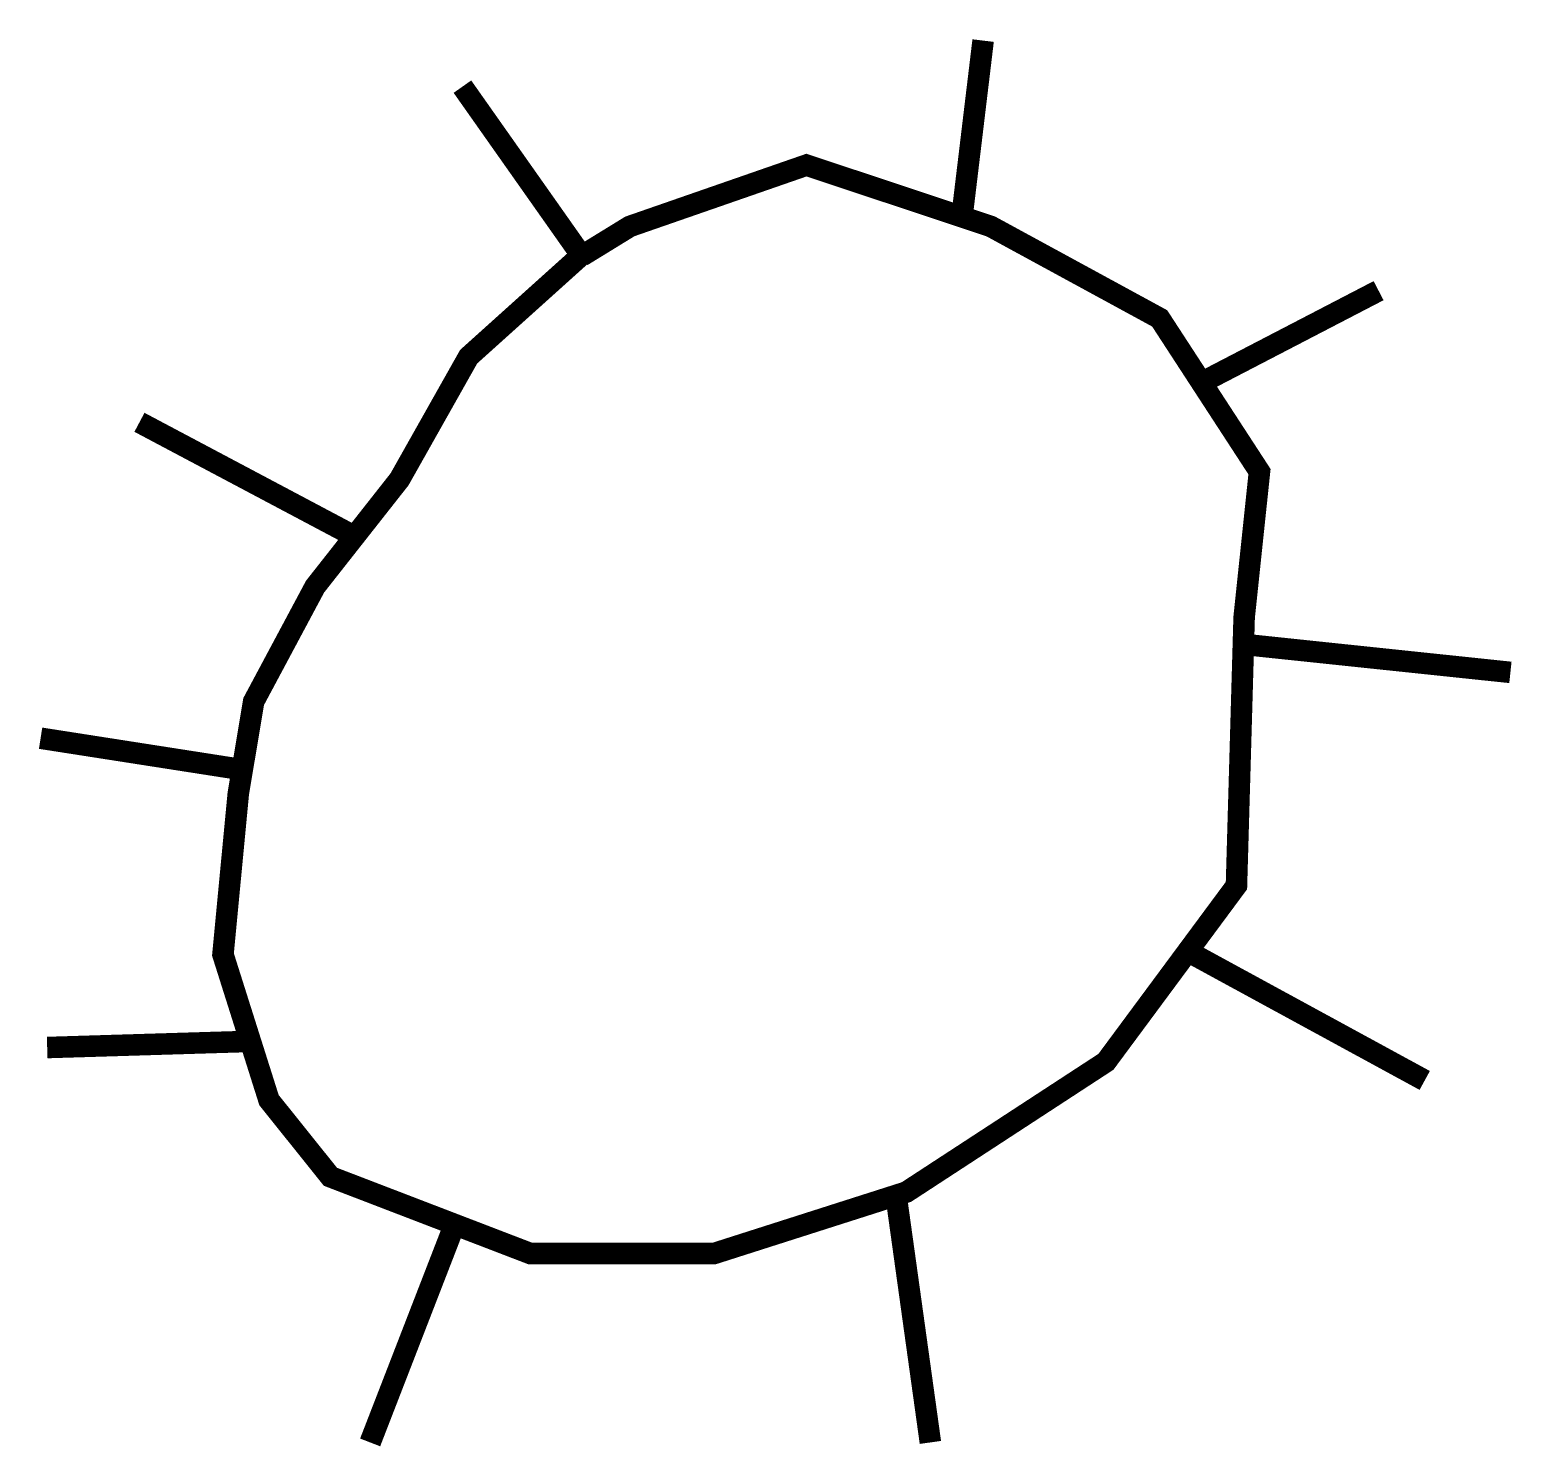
# Model space of a CAD drawing. Extents: x -0.04 to 6.89, y -0.02 to 6.59.
import ezdxf

# ---------------------------------------------------------------- set-up
doc = ezdxf.new("R2010")
doc.units = 0
doc.header["$MEASUREMENT"] = 0
doc.layers.get('0').update_dxf_attribs({"linetype": 'CONTINUOUS'})

msp = doc.modelspace()

# ---------------------------------------------------------------- linework, layer by layer
at = {"const_width": 0.1}
for points in [[(4.3909, 6.544), (4.2925, 5.7251)], [(1.9717, 6.33), (2.5261, 5.5431)], [(2.5398, 5.5605), (2.0006, 5.0751), (1.6795, 4.5052), (1.2871, 4.0066), (1.0017, 3.4724), (0.9304, 3.045), (0.8591, 2.297), (1.0731, 1.6204), (1.3585, 1.2642), (2.286, 0.908), (3.1421, 0.908), (4.0339, 1.193), (4.9614, 1.7984), (5.5679, 2.6176), (5.6036, 3.8641), (5.6749, 4.5408), (5.2111, 5.2532), (4.4263, 5.6805), (3.5702, 5.9655), (2.7497, 5.6805), (2.5261, 5.5431)], [(6.2282, 5.3819), (5.4055, 4.9546)], [(0.4712, 4.7702), (1.4707, 4.2399)], [(6.8407, 3.6081), (5.6, 3.7385)], [(0.0119, 3.3022), (0.9489, 3.156)], [(6.4426, 1.7119), (5.3415, 2.3118)], [(0.0425, 1.8648), (0.9867, 1.8934)], [(4.1459, 0.0298), (3.9863, 1.1777)], [(1.543, 0.0298), (1.9355, 1.0426)]]:
    msp.add_lwpolyline(points, dxfattribs=at)

doc.saveas('drawing.dxf')
